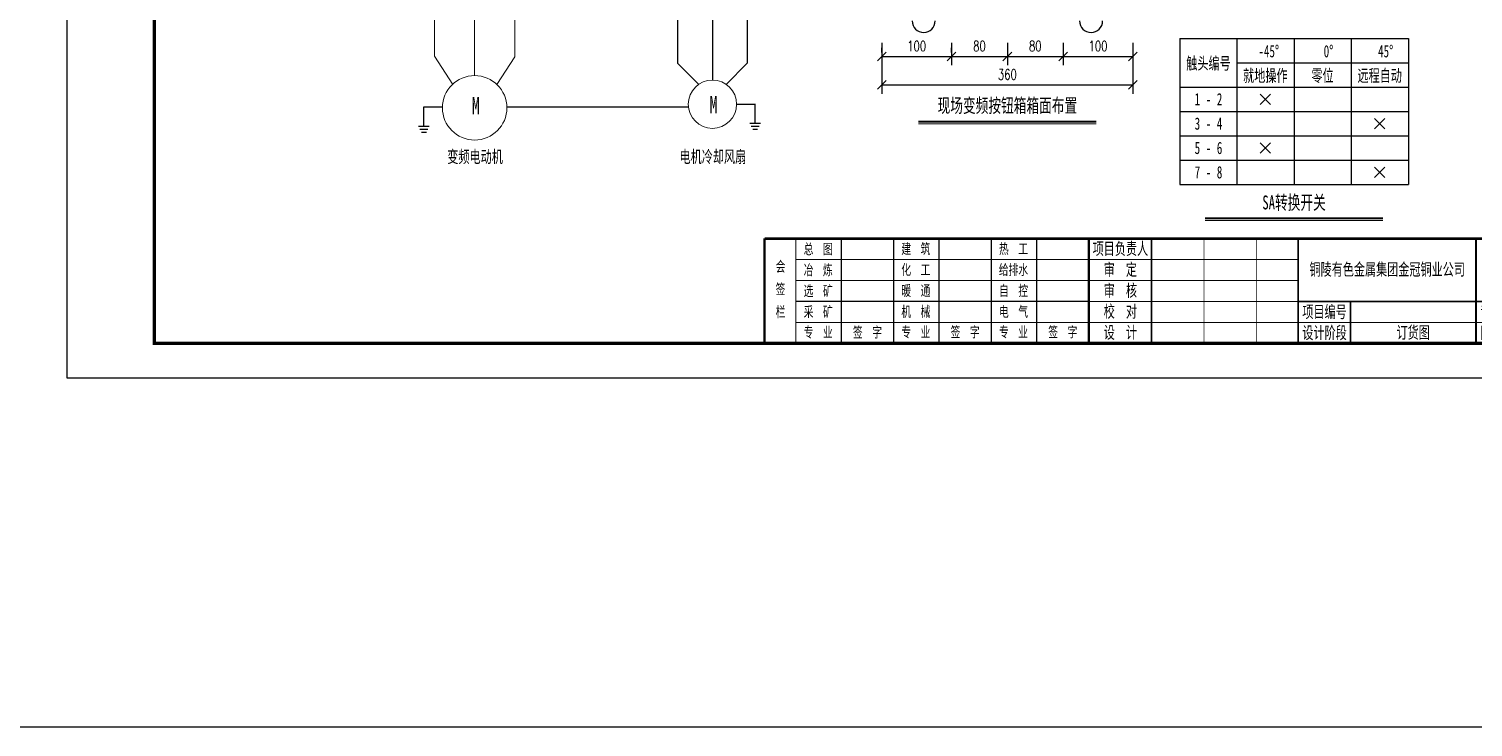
# Model space of a CAD drawing. Header units: millimetres. Extents: x 401220 to 2750366, y -101310 to 943175.
# Drawn here: x 789929 to 831342, y 628022 to 648035 of the extents above; entities that cross this region are included whole.
import ezdxf
from ezdxf.enums import TextEntityAlignment as Align

# ---------------------------------------------------------------- set-up
doc = ezdxf.new("R2010")
doc.units = ezdxf.units.MM
for name, color, linetype in [('1', 7, 'Continuous'), ('4', 1, 'Continuous'), ('BORDER', 7, 'Continuous'), ('MX', 3, 'Continuous'), ('TEXT', 4, 'Continuous'), ('动力平面设备层', 1, 'Continuous'), ('图框', 7, 'Continuous'), ('照明平面设备层', 1, 'Continuous')]:
    doc.layers.add(name, color=color, linetype=linetype)
for name, color, linetype, lineweight in [('_0', 7, 'Continuous', 25), ('CAXA0层', 7, 'Continuous', 25), ('SW', 8, 'Continuous', 20)]:
    doc.layers.add(name, color=color, linetype=linetype, lineweight=lineweight)
doc.styles.add('DIM_FONT', font='txt.shx', dxfattribs={"width": 0.7, "bigfont": 'hzdx.shx'})
doc.styles.add('HZ', font='simsun.ttf', dxfattribs={"width": 0.75})
doc.styles.add('标准', font='NSimSun.ttf', dxfattribs={"width": 0.667})
doc.dimstyles.new('副本 DIM20', dxfattribs={"dimtxt": 300, "dimasz": 2, "dimexe": 250, "dimexo": 300, "dimgap": 150, "dimtad": 1, "dimdec": 4, "dimlfac": 0.05, "dimzin": 0, "dimdsep": 46, "dimtxsty": 'DIM_FONT', "dimblk1": '_DIMX', "dimblk2": '_DIMX', "dimsah": 1, "dimcen": 0.09, "dimadec": 0, "dimazin": 0, "dimtfac": 1, "dimtdec": 4, "dimtix": 1, "dimtmove": 2, "dimatfit": 3, "dimldrblk": '_DIMX', "dimfxl": 250, "dimtolj": 1, "dimtzin": 0, "dimarcsym": 0})

# ---------------------------------------------------------------- blocks, each defined once
blk = doc.blocks.new('_Oblique')
at = {"color": 0, "linetype": 'ByBlock', "lineweight": -2}
blk.add_line((-0.5, -0.5), (0.5, 0.5), dxfattribs=at)
blk = doc.blocks.new('*D51')
at = {"layer": '1', "color": 3, "linetype": 'ByBlock', "lineweight": -2}
for p, q in [((817986, 647639), (817986, 646993)), ((819587, 647639), (819587, 646993)), ((817986, 647243), (819587, 647243))]:
    blk.add_line(p, q, dxfattribs=at)
at = {"layer": 'Defpoints', "color": 0, "linetype": 'ByBlock'}
for p in [(817986, 647939), (819587, 647939), (819587, 647243)]:
    blk.add_point(p, dxfattribs=at)
at = {"layer": '1', "color": 3, "linetype": 'ByBlock', "lineweight": -2, "xscale": 250, "yscale": 250, "zscale": 250, "rotation": 180}
blk.add_blockref('_Oblique', (817986, 647243), dxfattribs=at)
at = {"layer": '1', "color": 3, "linetype": 'ByBlock', "lineweight": -2, "xscale": 250, "yscale": 250, "zscale": 250}
blk.add_blockref('_Oblique', (819587, 647243), dxfattribs=at)
at = {"layer": '1', "color": 7, "linetype": 'ByBlock', "insert": (818787, 647543), "char_height": 300, "attachment_point": 5, "style": 'DIM_FONT'}
blk.add_mtext('\\A1;80', dxfattribs=at)
blk = doc.blocks.new('_DIMX')
blk.add_line((-150, 0), (150, 0))
at = {"const_width": 50}
blk.add_lwpolyline([(-70, -70), (70, 70)], dxfattribs=at)
blk = doc.blocks.new('*D52')
at = {"layer": '1', "color": 3, "linetype": 'ByBlock', "lineweight": -2}
for p, q in [((819587, 647639), (819587, 646993)), ((821587, 647639), (821587, 646993)), ((819587, 647243), (821587, 647243))]:
    blk.add_line(p, q, dxfattribs=at)
at = {"layer": 'Defpoints', "color": 0, "linetype": 'ByBlock'}
for p in [(819587, 647939), (821587, 647939), (821587, 647243)]:
    blk.add_point(p, dxfattribs=at)
at = {"layer": '1', "color": 3, "linetype": 'ByBlock', "lineweight": -2, "xscale": 250, "yscale": 250, "zscale": 250, "rotation": 180}
blk.add_blockref('_Oblique', (819587, 647243), dxfattribs=at)
at = {"layer": '1', "color": 3, "linetype": 'ByBlock', "lineweight": -2, "xscale": 250, "yscale": 250, "zscale": 250}
blk.add_blockref('_Oblique', (821587, 647243), dxfattribs=at)
at = {"layer": '1', "color": 7, "linetype": 'ByBlock', "insert": (820587, 647543), "char_height": 300, "attachment_point": 5, "style": 'DIM_FONT'}
blk.add_mtext('\\A1;100', dxfattribs=at)
blk = doc.blocks.new('*D53')
at = {"layer": '1', "color": 3, "linetype": 'ByBlock', "lineweight": -2}
for p, q in [((814387, 647639), (814387, 646178)), ((821587, 647639), (821587, 646178)), ((814387, 646428), (821587, 646428))]:
    blk.add_line(p, q, dxfattribs=at)
at = {"layer": 'Defpoints', "color": 0, "linetype": 'ByBlock'}
for p in [(814387, 647939), (821587, 647939), (821587, 646428)]:
    blk.add_point(p, dxfattribs=at)
at = {"layer": '1', "color": 3, "linetype": 'ByBlock', "lineweight": -2, "xscale": 250, "yscale": 250, "zscale": 250, "rotation": 180}
blk.add_blockref('_Oblique', (814387, 646428), dxfattribs=at)
at = {"layer": '1', "color": 3, "linetype": 'ByBlock', "lineweight": -2, "xscale": 250, "yscale": 250, "zscale": 250}
blk.add_blockref('_Oblique', (821587, 646428), dxfattribs=at)
at = {"layer": '1', "color": 7, "linetype": 'ByBlock', "insert": (817987, 646728), "char_height": 300, "attachment_point": 5, "style": 'DIM_FONT'}
blk.add_mtext('\\A1;360', dxfattribs=at)
blk = doc.blocks.new('*D56')
at = {"layer": '1', "color": 3, "linetype": 'ByBlock', "lineweight": -2}
for p, q in [((814387, 647355), (814387, 647493)), ((816387, 647355), (816387, 647493)), ((814387, 647243), (816387, 647243))]:
    blk.add_line(p, q, dxfattribs=at)
at = {"layer": 'Defpoints', "color": 0, "linetype": 'ByBlock'}
for p in [(814387, 647055), (816387, 647243), (816387, 647055)]:
    blk.add_point(p, dxfattribs=at)
at = {"layer": '1', "color": 3, "linetype": 'ByBlock', "lineweight": -2, "xscale": 250, "yscale": 250, "zscale": 250, "rotation": 180}
blk.add_blockref('_Oblique', (814387, 647243), dxfattribs=at)
at = {"layer": '1', "color": 3, "linetype": 'ByBlock', "lineweight": -2, "xscale": 250, "yscale": 250, "zscale": 250}
blk.add_blockref('_Oblique', (816387, 647243), dxfattribs=at)
at = {"layer": '1', "color": 7, "linetype": 'ByBlock', "insert": (815387, 647543), "char_height": 300, "attachment_point": 5, "style": 'DIM_FONT'}
blk.add_mtext('\\A1;100', dxfattribs=at)
blk = doc.blocks.new('*D57')
at = {"layer": '1', "color": 3, "linetype": 'ByBlock', "lineweight": -2}
for p, q in [((816384, 647639), (816384, 646993)), ((817986, 647639), (817986, 646993)), ((816384, 647243), (817986, 647243))]:
    blk.add_line(p, q, dxfattribs=at)
at = {"layer": 'Defpoints', "color": 0, "linetype": 'ByBlock'}
for p in [(816384, 647939), (817986, 647939), (817986, 647243)]:
    blk.add_point(p, dxfattribs=at)
at = {"layer": '1', "color": 3, "linetype": 'ByBlock', "lineweight": -2, "xscale": 250, "yscale": 250, "zscale": 250, "rotation": 180}
blk.add_blockref('_Oblique', (816384, 647243), dxfattribs=at)
at = {"layer": '1', "color": 3, "linetype": 'ByBlock', "lineweight": -2, "xscale": 250, "yscale": 250, "zscale": 250}
blk.add_blockref('_Oblique', (817986, 647243), dxfattribs=at)
at = {"layer": '1', "color": 7, "linetype": 'ByBlock', "insert": (817185, 647543), "char_height": 300, "attachment_point": 5, "style": 'DIM_FONT'}
blk.add_mtext('\\A1;80', dxfattribs=at)
blk = doc.blocks.new('3')
at = {"layer": 'TEXT', "color": 7, "lineweight": 25, "style": 'HZ', "width": 0.75}
for s, height, p in [('铜陵有色设计研究院有限责任公司', 400, (221501, 249018)), ('Tongling Nonferrous Design and Research Institute Co.,Ltd.', 200, (221613, 248659))]:
    blk.add_text(s, height=height, dxfattribs=at).set_placement(p)
blk = doc.blocks.new('铜陵有色图签02')
at = {"layer": '图框', "linetype": 'Continuous', "lineweight": 50}
for p, q in [((-38401, 3003), (-38401, 1)), ((-29100, 3001), (-29100, 0))]:
    blk.add_line(p, q, dxfattribs=at)
at = {"layer": '图框', "color": 7, "linetype": 'Continuous', "lineweight": 25}
for p, q in [((-36201, 3010), (-36201, 9)), ((-34701, 3010), (-34701, 9)), ((-33401, 3017), (-33401, 16)), ((-31901, 3017), (-31901, 16)), ((-30601, 3017), (-30601, 16)), ((-29100, 1201), (-37501, 1201))]:
    blk.add_line(p, q, dxfattribs=at)
at = {"layer": '图框', "color": 7, "linetype": 'Continuous', "lineweight": 35}
for p, q in [((-27300, 3001), (-27300, 1)), ((-21600, 1197), (-21600, -3)), ((-17100, 1200), (-17100, 0)), ((-15450, 0), (-15450, 1200)), ((-14550, 1200), (-14550, 0)), ((-12000, 1201), (-12000, 1)), ((-6900, 1202), (-6900, 2))]:
    blk.add_line(p, q, dxfattribs=at)
at = {"layer": '图框', "lineweight": 25}
blk.add_line((-17723, 1830), (-13223, 1830), dxfattribs=at)
at = {"layer": '图框', "lineweight": 70, "const_width": 70}
blk.add_lwpolyline([(-17980, 3001), (0, 3001), (-38401, 3001)], dxfattribs=at)
at = {"layer": '图框', "color": 7, "linetype": 'Continuous', "lineweight": 25, "const_width": 25}
for points in [[(-37501, 3000), (-37501, 0)], [(-25800, 3001), (-25800, 1)], [(-24300, 3001), (-24300, 1)], [(-23100, 2401), (-37501, 2401)], [(-23100, 1801), (-37501, 1801)], [(-23100, 1201), (-29100, 1201)], [(-602, 943), (-932, 371), (-272, 371), (-602, 943)], [(-12900, 600), (-18000, 600), (-37501, 600)]]:
    blk.add_lwpolyline(points, dxfattribs=at)
at = {"layer": '图框', "linetype": 'Continuous', "lineweight": 50, "const_width": 50}
for points in [[(-23100, 3001), (-23100, 1)], [(-18000, 3000), (-18000, 0)]]:
    blk.add_lwpolyline(points, dxfattribs=at)
at = {"layer": '图框', "lineweight": 50, "const_width": 50}
for points in [[(-12900, 3001), (-12900, 1)], [(-7800, 3001), (-7800, 1)], [(0, 3000), (0, 0)], [(-23100, 1200), (0, 1200)]]:
    blk.add_lwpolyline(points, dxfattribs=at)
at = {"layer": '图框', "lineweight": 25, "const_width": 35}
blk.add_lwpolyline([(-17723, 1930), (-13223, 1930)], dxfattribs=at)
at = {"layer": '图框', "color": 7, "linetype": 'Continuous', "lineweight": 35, "const_width": 25}
blk.add_lwpolyline([(-1200, 1201), (-1200, 0)], dxfattribs=at)
at = {"layer": '图框', "linetype": 'Continuous', "lineweight": 70, "const_width": 70}
blk.add_lwpolyline([(-38401, 1), (0, 0)], dxfattribs=at)
at = {"layer": '图框', "lineweight": 25}
blk.add_blockref('3', (-228268, -246986), dxfattribs=at)
at = {"layer": 'TEXT', "color": 7, "lineweight": 25, "style": '标准', "width": 0.667}
for s, height, p in [('建  筑', 300, (-34062, 2562)), ('热  工', 300, (-31262, 2562)), ('项目负责人', 350, (-28197, 2541)), ('总  图', 300, (-36862, 2555)), ('会', 300, (-37942, 2054)), ('冶  炼', 300, (-36862, 1955)), ('化  工', 300, (-34062, 1962)), ('给排水', 300, (-31262, 1962)), ('审  定', 350, (-28197, 1941)), ('签', 300, (-37942, 1404)), ('选  矿', 300, (-36862, 1355)), ('暖  通', 300, (-34062, 1362)), ('自  控', 300, (-31262, 1362)), ('审  核', 350, (-28197, 1341)), ('栏', 300, (-37942, 754)), ('采  矿', 300, (-36862, 754)), ('机  械', 300, (-34062, 761)), ('电  气', 300, (-31262, 761)), ('校  对', 350, (-28197, 741)), ('项目编号', 350, (-22343, 730)), ('专业', 350, (-17559, 730)), ('比例', 350, (-15009, 730)), ('所属', 350, (-12438, 730)), ('图号', 350, (-7339, 495)), ('专  业', 300, (-36862, 170)), ('签  字', 300, (-35449, 170)), ('专  业', 300, (-34062, 177)), ('签  字', 300, (-32649, 177)), ('专  业', 300, (-31262, 177)), ('签  字', 300, (-29849, 177)), ('设  计', 350, (-28197, 139)), ('设计阶段', 350, (-22343, 130)), ('图幅', 350, (-17559, 130)), ('日期', 350, (-15009, 130)), ('图号', 350, (-12438, 130))]:
    blk.add_text(s, height=height, dxfattribs=at).set_placement(p, align=Align.CENTER)

msp = doc.modelspace()

# ---------------------------------------------------------------- linework, layer by layer
at = {"color": 3}
msp.add_line((930455.53865, 628021.73148), (401219.70842, 628021.73148), dxfattribs=at)
at = {"layer": '4', "color": 0, "linetype": 'ByBlock'}
for centre in [(815587.21089, 648261.63037), (820387.21089, 648261.63037)]:
    msp.add_arc(centre, 330, 180, 0, dxfattribs=at)
at = {"layer": '_0', "color": 0, "linetype": 'ByBlock'}
for p, q in [((801256.35382, 645799.72509), (801788.64786, 645799.72509)), ((810222.30552, 645880.07555), (810754.59955, 645880.07555))]:
    msp.add_line(p, q, dxfattribs=at)
at = {"layer": '_0', "linetype": 'ByBlock'}
for p, q in [((801256.35382, 645247.34119), (801256.35382, 645799.72509)), ((810754.59955, 645331.70564), (810754.59955, 645884.08954))]:
    msp.add_line(p, q, dxfattribs=at)
at = {"layer": '_0', "color": 6, "linetype": 'ByBlock', "ltscale": 1500}
msp.add_line((803634.71439, 645799.72509), (808840.70779, 645799.72509), dxfattribs=at)
at = {"layer": 'BORDER', "linetype": 'ByBlock'}
for p, q in [((808529.39794, 654759.07341), (808529.3987, 647049.49031)), ((809529.39715, 654759.07341), (809529.39715, 646569.09189)), ((810529.39715, 654759.07341), (810529.39715, 647049.49031))]:
    msp.add_line(p, q, dxfattribs=at)
at = {"layer": 'CAXA0层', "color": 2, "linetype": 'ByBlock', "lineweight": 40}
for p, q in [((815438.36597, 645383.98341), (820536.51126, 645383.98341)), ((823658.23257, 642605.38931), (828756.37786, 642605.38931))]:
    msp.add_line(p, q, dxfattribs=at)
at = {"layer": 'CAXA0层', "color": 2, "linetype": 'ByBlock', "lineweight": 0}
for p, q in [((815438.36597, 645318.50048), (820536.51126, 645318.50048)), ((823658.23257, 642539.90639), (828756.37786, 642539.90639))]:
    msp.add_line(p, q, dxfattribs=at)
at = {"layer": 'MX', "color": 7, "linetype": 'ByBlock', "lineweight": 20}
for p, q in [((801555.96074, 650417.52), (801555.96074, 647252.39791)), ((802710.82634, 650408.66492), (802710.82634, 646697.63714)), ((803865.69194, 650408.66492), (803865.69194, 647234.53223)), ((801555.96074, 647252.39791), (802088.1089, 646445.6395)), ((803865.69194, 647234.53223), (803345.32821, 646445.6395)), ((808529.3987, 647049.49031), (809128.11022, 646450.60268)), ((810529.39715, 647049.49031), (809919.85721, 646439.77581))]:
    msp.add_line(p, q, dxfattribs=at)
for centre, radius in [((802711.18727, 645773.74473), 923.89248), ((809529.39715, 645876.17253), 692.91936)]:
    msp.add_circle(centre, radius, dxfattribs=at)
at = {"layer": 'SW', "color": 7, "linetype": 'ByBlock', "lineweight": 25}
for p, q in [((822928.54169, 647764.0437), (829486.06874, 647764.0437)), ((822928.54169, 647764.0437), (822928.54169, 643574.99021)), ((824567.92345, 647764.0437), (824567.92345, 643574.99021)), ((826207.30521, 647764.0437), (826207.30521, 643574.99021)), ((827846.68698, 647764.0437), (827846.68698, 643574.99021)), ((829486.06874, 647764.0437), (829486.06874, 643574.99021)), ((824567.92345, 647065.86812), (829486.06874, 647065.86812)), ((822928.54169, 646367.69254), (829486.06874, 646367.69254)), ((825239.50893, 646164.95658), (825535.71974, 645868.74576)), ((825239.50893, 645868.74576), (825535.71974, 646164.95658)), ((822928.54169, 645669.51696), (829486.06874, 645669.51696)), ((828518.27245, 645466.78099), (828814.48326, 645170.57018)), ((828518.27245, 645170.57018), (828814.48326, 645466.78099)), ((822928.54169, 644971.34137), (829486.06874, 644971.34137)), ((825239.50893, 644768.60541), (825535.71974, 644472.3946)), ((825239.50893, 644472.3946), (825535.71974, 644768.60541)), ((822928.54169, 644273.16579), (829486.06874, 644273.16579)), ((828518.27245, 644070.42983), (828814.48326, 643774.21902)), ((828518.27245, 643774.21902), (828814.48326, 644070.42983)), ((822928.54169, 643574.99021), (829486.06874, 643574.99021)), ((822928.54169, 643574.99021), (829486.06874, 643574.99021)), ((822928.54169, 643574.99021), (829486.06874, 643574.99021))]:
    msp.add_line(p, q, dxfattribs=at)
at = {"layer": '动力平面设备层', "color": 0, "linetype": 'ByBlock', "lineweight": -3, "ltscale": 100}
for p, q in [((801101.58223, 645247.34119), (801411.12542, 645247.34119)), ((810599.82796, 645331.70564), (810909.37115, 645331.70564)), ((810641.53785, 645247.49116), (810867.66126, 645247.49116)), ((801143.29212, 645163.12671), (801369.41553, 645163.12671)), ((801185.00201, 645078.91224), (801327.70563, 645078.91224)), ((810683.24774, 645163.27669), (810825.95137, 645163.27669))]:
    msp.add_line(p, q, dxfattribs=at)
at = {"layer": '图框', "linetype": 'Continuous', "lineweight": 100, "const_width": 100}
msp.add_lwpolyline([(793524.24205, 639021.73148), (849424.24205, 639021.73148), (849424.24205, 679021.73148), (793524.24205, 679021.73148)], close=True, dxfattribs=at)
at = {"layer": '照明平面设备层', "color": 0, "lineweight": -3, "ltscale": 100}
msp.add_lwpolyline([(791024.24205, 680021.73148), (850424.24205, 680021.73148), (850424.24205, 638021.73148), (791024.24205, 638021.73148)], close=True, dxfattribs=at)

# ---------------------------------------------------------------- block references
at = {"layer": '图框', "lineweight": 25}
msp.add_blockref('铜陵有色图签02', (849424.24205, 639021.73148), dxfattribs=at)

# ---------------------------------------------------------------- texts
at = {"layer": 'SW', "color": 7, "linetype": 'ByBlock', "lineweight": 25, "style": '标准', "width": 0.667}
for s, p in [('触头编号', (823753.75217, 646874.46713)), ('-45°', (825479.9831, 647220.10933)), ('0°', (827194.62735, 647220.10933)), ('45°', (828833.27423, 647220.10933)), ('就地操作', (825383.93361, 646521.93375)), ('零位', (827023.31537, 646521.93375)), ('远程自动', (828662.69714, 646521.93375)), ('1 - 2', (823753.75217, 645845.15555)), ('3 - 4', (823753.75217, 645146.97996)), ('5 - 6', (823753.75217, 644448.80438)), ('7 - 8', (823753.75217, 643750.6288))]:
    msp.add_text(s, height=350, dxfattribs=at).set_placement(p, align=Align.CENTER)
at = {"layer": 'SW', "color": 2, "linetype": 'ByBlock', "lineweight": 25, "style": '标准', "width": 0.667}
for s, p in [('现场变频按钮箱箱面布置', (817987.21089, 645638.99744)), ('SA转换开关', (826207.07748, 642860.40334))]:
    msp.add_text(s, height=400, dxfattribs=at).set_placement(p, align=Align.CENTER)
at = {"layer": 'SW', "color": 4, "linetype": 'ByBlock', "lineweight": 25, "style": '标准', "width": 0.667}
for s, p in [('变频电动机', (802722.59638, 644197.29988)), ('电机冷却风扇', (809541.1672, 644197.29988))]:
    msp.add_text(s, height=350, dxfattribs=at).set_placement(p, align=Align.CENTER)
at = {"layer": 'SW', "color": 4, "linetype": 'Continuous', "lineweight": 25, "style": '标准', "width": 0.667}
msp.add_text('铜陵有色金属集团金冠铜业公司', height=350, dxfattribs=at).set_placement((828878.09521, 640968.00688), align=Align.CENTER)
at = {"layer": 'SW', "color": 1, "linetype": 'Continuous', "lineweight": 25, "style": '标准', "width": 0.667}
msp.add_text('订货图', height=350, dxfattribs=at).set_placement((829623.66577, 639160.29543), align=Align.CENTER)
at = {"layer": 'TEXT', "color": 7, "linetype": 'ByBlock', "ltscale": 100, "style": '标准', "width": 0.667}
for p in [(802743.92468, 645586.53364), (809562.13456, 645615.37524)]:
    msp.add_text('M', height=500, dxfattribs=at).set_placement(p, align=Align.CENTER)

# ---------------------------------------------------------------- dimensions: what is measured, and where the dimension line sits
at = {"layer": '1', "color": 0, "linetype": 'ByBlock'}
for base, p1, p2, picture, middle in [((821587.21089, 646428.07521), (814387.21089, 647938.9329), (821587.21089, 647938.9329), '*D53', (817987.21089, 646728.07521)), ((816387.21089, 647243.30357), (814387.21089, 647055.48238), (816387.21089, 647055.48238), '*D56', (815387.21089, 647543.30357)), ((817985.85297, 647243.30357), (816384.49505, 647938.9329), (817985.85297, 647938.9329), '*D57', (817185.17401, 647543.30357)), ((819587.21089, 647243.30357), (817985.85297, 647938.9329), (819587.21089, 647938.9329), '*D51', (818786.53193, 647543.30357)), ((821587.21089, 647243.30357), (819587.21089, 647938.9329), (821587.21089, 647938.9329), '*D52', (820587.21089, 647543.30357))]:
    dim = msp.add_linear_dim(base=base, p1=p1, p2=p2, dimstyle='副本 DIM20', override={"dimasz": 250, "dimblk1": 'Oblique', "dimblk2": 'Oblique'}, dxfattribs=at)
    dim.commit()
    dim.dimension.update_dxf_attribs({"geometry": picture, "text_midpoint": middle})

doc.saveas('drawing.dxf')
